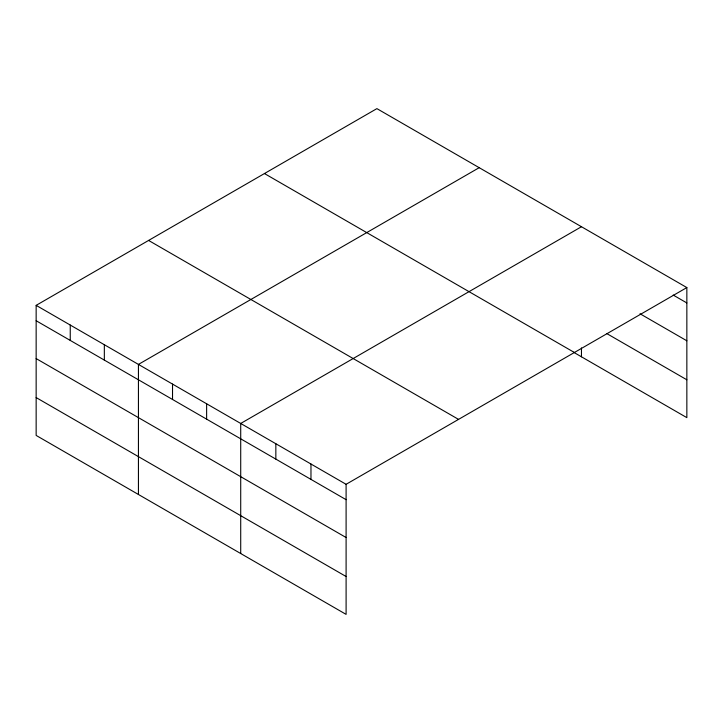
<?xml version="1.0" encoding="UTF-8"?>
<svg xmlns="http://www.w3.org/2000/svg" width="723" height="723" viewBox="0 0 723 723"><rect width="100%" height="100%" fill="white"/><g stroke="black" fill="none" stroke-linecap="round" stroke-linejoin="round"><path stroke-width="1.08" d="M686.85 287.573L376.9 108.622L36.15 305.359L36.15 435.427L346.1 614.378L346.1 484.302L686.85 287.573L686.85 417.641L573.673 352.3M479.186 167.682L138.436 364.41L138.436 494.478M581.464 226.733L240.714 423.461L240.714 553.529M673.185 295.056L686.85 302.946M640.009 313.755L686.85 340.795M606.841 333.601L686.85 379.792M264.455 173.547L574.405 352.499M148.595 240.434L458.545 419.385M36.15 305.359L346.1 484.302M36.15 320.732L346.1 499.674M36.15 358.581L346.1 537.523M36.15 397.578L346.1 576.52M581.464 347.899L581.464 356.801M310.971 464.021L310.971 479.394M275.843 443.741L275.843 459.114M206.624 403.777L206.624 419.15M172.526 384.094L172.526 399.467M104.338 344.726L104.338 360.099M70.248 325.043L70.248 340.416"/></g></svg>
